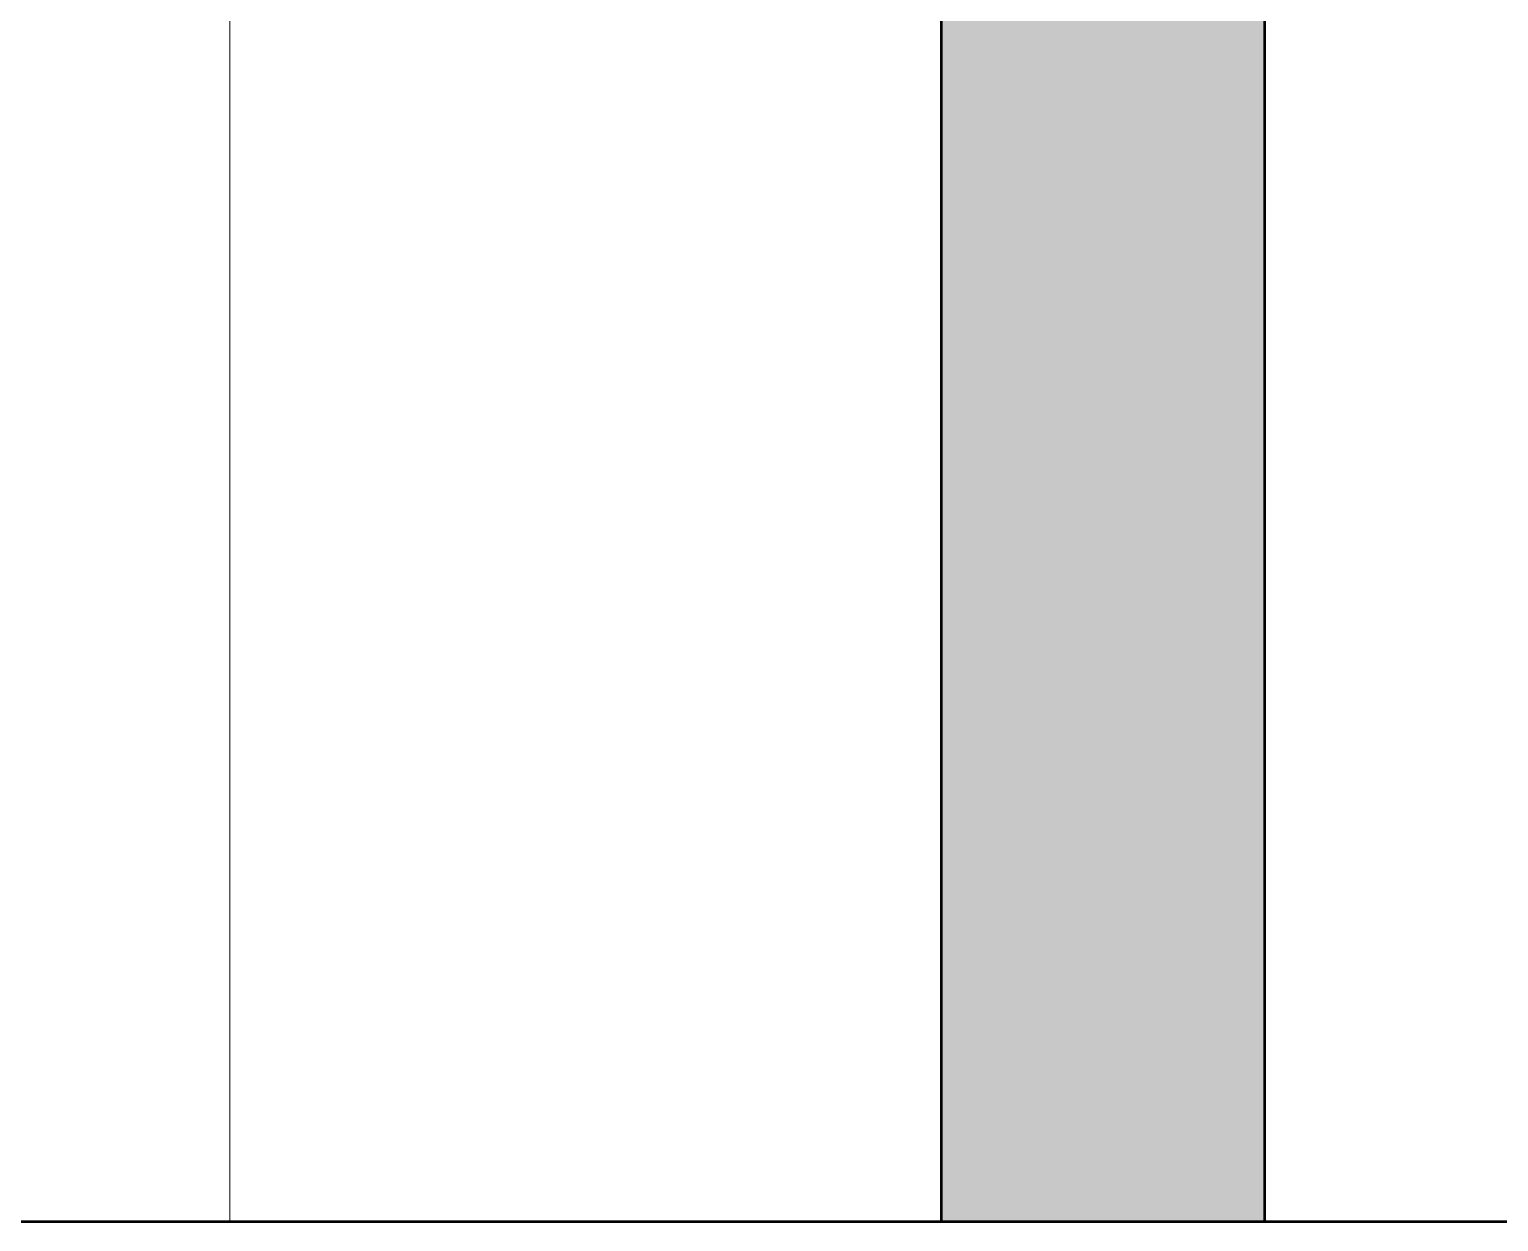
# Model space of a CAD drawing. Header units: millimetres. Extents: x -46169 to 237885, y -84465 to 18123.
# Drawn here: x 111691.4 to 112161.8, y -84332.6 to -83951.1 of the extents above; entities that cross this region are included whole.
import ezdxf

# ---------------------------------------------------------------- set-up
doc = ezdxf.new("R2010")
doc.units = ezdxf.units.MM
doc.header["$MEASUREMENT"] = 0
doc.linetypes.add('Wipeout_Contour', pattern=[1000, 0, -1000])
doc.layers.add('0_Pen_No__85', color=8, linetype='Continuous', lineweight=20)
doc.layers.add('New_A-25-M_Wall_Int_Pen_No__87', color=8, linetype='Continuous', lineweight=20)
doc.layers.add('New_A-20-M_Floor_Slab', color=7, linetype='Continuous')
doc.layers.add('New_A-25-M_Wall_Int', color=7, linetype='Continuous')
for name, color, linetype, lineweight, true_color in [('New_A-20-M_Floor_Slab_Pen_No__29', 7, 'Continuous', 50, 0x2a2a2a), ('New_A-25-M_Wall_Int_Pen_No__107', 7, 'Continuous', 15, 0xa6a6a6), ('New_A-25-M_Wall_Int_Pen_No__27', 7, 'Continuous', 50, 0x2a2a2a)]:
    doc.layers.add(name, color=color, linetype=linetype, lineweight=lineweight, true_color=true_color)

# ---------------------------------------------------------------- blocks, each defined once
blk = doc.blocks.new('Section Elem_63_2', base_point=(64459.15, -84332.61))
at = {"color": 254, "linetype": 'Wipeout_Contour', "lineweight": 0, "ltscale": 1114737.691909313}
blk.add_wipeout([(111691.44, -81932.61), (111691.44, -83641.11), (111755.56, -83641.11), (111755.56, -82062.64), (112086.81, -82062.64), (112086.81, -84332.61), (112178.36, -84332.61), (112178.36, -81932.61)], dxfattribs=at).dxf.layer = 'New_A-25-M_Wall_Int'
at = {"color": 254, "linetype": 'Wipeout_Contour', "lineweight": 0, "ltscale": 559270.936097}
blk.add_wipeout([(111755.56, -83796.05), (111691.44, -83796.06), (111691.44, -84332.61), (111755.56, -84332.61)], dxfattribs=at).dxf.layer = 'New_A-25-M_Wall_Int'
blk = doc.blocks.new('Section Elem_65_2', base_point=(64459.15, -84332.61))
at = {"layer": 'New_A-25-M_Wall_Int_Pen_No__107', "linetype": 'Continuous', "lineweight": 0, "true_color": 0xd2d2d2}
blk.add_hatch(color=254, dxfattribs=at).paths.add_polyline_path([(111983.28, -82062.64), (111983.28, -84332.61), (112086.81, -84332.61), (112086.81, -82062.64)])
at = {"layer": 'New_A-25-M_Wall_Int_Pen_No__27', "linetype": 'Continuous'}
for p, q in [((111983.28, -82062.64), (111983.28, -84332.61)), ((112086.81, -82062.64), (112086.81, -84332.61))]:
    blk.add_line(p, q, dxfattribs=at)
at = {"layer": 'New_A-25-M_Wall_Int_Pen_No__87', "linetype": 'Continuous'}
for q in [(111755.56, -83796.05), (111983.28, -84332.61)]:
    blk.add_line((111755.56, -84332.61), q, dxfattribs=at)
blk = doc.blocks.new('Section Elem_125_2', base_point=(64459.15, -84332.61))
at = {"layer": 'New_A-20-M_Floor_Slab_Pen_No__29', "linetype": 'Continuous'}
for p, q in [((109658.05, -84332.61), (111983.28, -84332.61)), ((111983.28, -84332.61), (112086.81, -84332.61)), ((112086.81, -84332.61), (119070.28, -84332.61))]:
    blk.add_line(p, q, dxfattribs=at)
blk = doc.blocks.new('I-05 Lecture Theatre Elevation_STORY_MARKER', base_point=(64459.15, -84332.61))
at = {"layer": '0_Pen_No__85', "linetype": 'Continuous'}
blk.add_line((109406.88, -84332.61), (122222.29, -84332.61), dxfattribs=at)

msp = doc.modelspace()

# ---------------------------------------------------------------- block references
at = {"layer": 'New_A-25-M_Wall_Int'}
msp.add_blockref('Section Elem_63_2', (64459.15, -84332.61), dxfattribs=at)

# ---------------------------------------------------------------- next in the draw order: block references
msp.add_blockref('Section Elem_65_2', (64459.15, -84332.61), dxfattribs=at)

# ---------------------------------------------------------------- next in the draw order: block references
at = {"linetype": 'Continuous', "lineweight": 0}
msp.add_blockref('I-05 Lecture Theatre Elevation_STORY_MARKER', (64459.15, -84332.61), dxfattribs=at)
at = {"layer": 'New_A-20-M_Floor_Slab'}
msp.add_blockref('Section Elem_125_2', (64459.15, -84332.61), dxfattribs=at)

doc.saveas('drawing.dxf')
